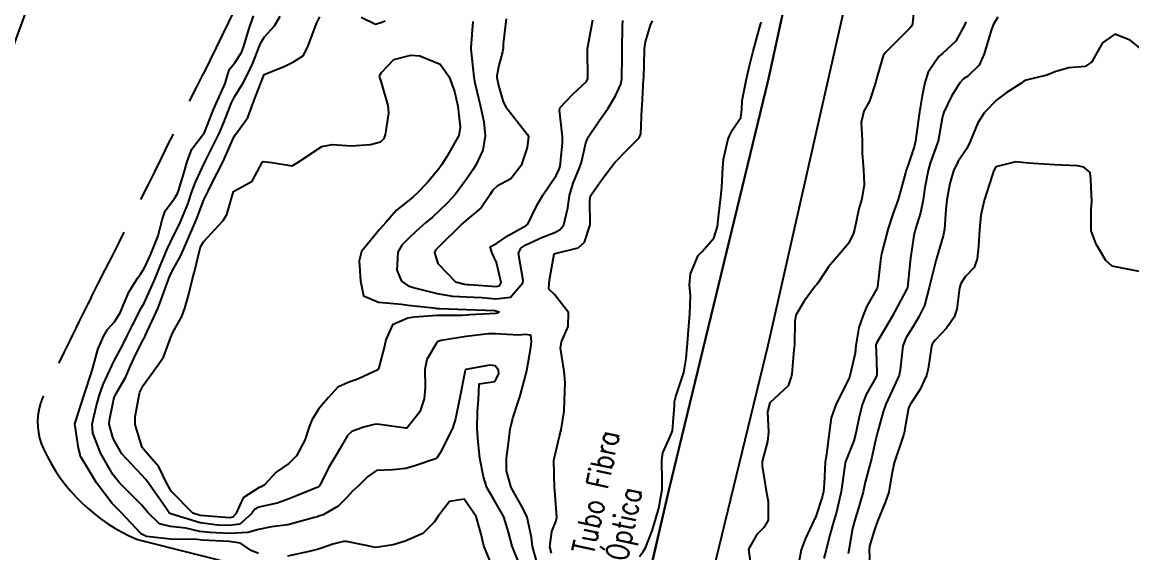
# Model space of a CAD drawing. Header units: metres. Extents: x 298520 to 308411, y 7433745 to 7450750.
# Drawn here: x 305099.4 to 305175.1, y 7437936.9 to 7437973.1 of the extents above; entities that cross this region are included whole.
import ezdxf

# ---------------------------------------------------------------- set-up
doc = ezdxf.new("R2010")
doc.units = ezdxf.units.M
doc.header["$LTSCALE"] = 10
doc.linetypes.add('CONTINUO', pattern=[0])
doc.linetypes.add('DASHED', pattern=[0.75, 0.5, -0.25])
for name, color, linetype in [('Curvas de Nivel 1m', 11, 'Continuous'), ('Curvas de Nivel 5m', 15, 'Continuous'), ('Eixo_Estaqueamento', 45, 'CONTINUO'), ('Linha Férrea', 251, 'TRACKS'), ('TEXTO', 45, 'Continuous'), ('Vias Primárias', 230, 'Continuous'), ('Vias Secundárias', 230, 'DASHED')]:
    doc.layers.add(name, color=color, linetype=linetype)
doc.styles.add('ROMANS', font='romans', dxfattribs={"height": 0.2})
doc.linetypes.add('TRACKS', pattern='A,0.15,[130,ltypeshp.shx,S=0.25,R=0,X=0,Y=0],0.15', length=0.3)

msp = doc.modelspace()

# ---------------------------------------------------------------- linework, layer by layer
at = {"layer": 'Curvas de Nivel 1m', "flags": 128}
for points, elevation in [([(305160.271, 7437974.645), (305160.111, 7437972.988), (305160.046, 7437972.854), (305159.91, 7437972.694), (305158.228, 7437971.015), (305158.1, 7437970.807), (305157.878, 7437970.019), (305157.645, 7437969.243), (305157.605, 7437969.023), (305157.178, 7437967.698), (305156.777, 7437967.031), (305156.603, 7437966.26), (305156.675, 7437965.031), (305156.674, 7437964.161), (305156.762, 7437963.03), (305156.795, 7437962.018), (305156.638, 7437961.031), (305156.451, 7437960.345), (305156.171, 7437959.036), (305156.078, 7437958.698), (305155.732, 7437957.989), (305154.937, 7437957.052), (305154.376, 7437956.397), (305153.697, 7437955.358), (305153.575, 7437955.191), (305153.463, 7437955.072), (305152.708, 7437954.055), (305152.144, 7437953.085), (305152.067, 7437952.688), (305152.043, 7437951.086), (305152.013, 7437950.721), (305151.871, 7437949.088), (305151.834, 7437948.874), (305151.615, 7437948.278), (305151.011, 7437947.694), (305150.36, 7437947.102), (305150.205, 7437946.493), (305150.287, 7437945.103), (305150.21, 7437944.46), (305149.856, 7437943.107), (305149.852, 7437942.805), (305150.126, 7437941.104), (305150.254, 7437940.371), (305150.262, 7437939.102), (305149.994, 7437938.609), (305149.493, 7437938.115), (305148.915, 7437937.119), (305149.137, 7437935.435)], 709), ([(305133.459, 7437935.685), (305132.802, 7437937.317), (305132.546, 7437938.266), (305132.218, 7437939.323), (305131.521, 7437940.547), (305131.068, 7437941.335), (305130.832, 7437942.045), (305130.589, 7437943.34), (305130.467, 7437944.438), (305130.408, 7437945.342), (305130.42, 7437946.513), (305130.49, 7437947.341), (305130.541, 7437948.413), (305131.615, 7437948.555), (305131.871, 7437949.077), (305131.861, 7437949.328), (305131.627, 7437949.629), (305131.27, 7437949.691), (305129.623, 7437949.375), (305129.606, 7437949.367), (305129.596, 7437949.35), (305129.592, 7437949.32), (305129.206, 7437947.356), (305128.93, 7437946.012), (305128.719, 7437945.363), (305127.874, 7437943.693), (305127.686, 7437943.378), (305127.552, 7437943.273), (305126.141, 7437942.8), (305125.545, 7437942.627), (305124.655, 7437942.524), (305123.543, 7437942.488), (305122.925, 7437942.05), (305122.3, 7437941.442), (305121.895, 7437941.079), (305121.521, 7437940.65), (305120.925, 7437940.042), (305119.905, 7437939.466), (305119.613, 7437939.358), (305119.501, 7437939.328), (305119.309, 7437939.281), (305117.496, 7437938.785), (305116.367, 7437938.638), (305115.492, 7437938.461), (305114.764, 7437938.254), (305113.489, 7437938.175), (305112.172, 7437938.242), (305111.491, 7437938.332), (305110.526, 7437938.547), (305109.494, 7437938.662), (305108.744, 7437938.85), (305107.943, 7437939.613), (305107.511, 7437940.145), (305106.008, 7437941.635), (305105.539, 7437942.211), (305104.741, 7437943.648), (305104.189, 7437945.038), (305104.131, 7437945.655), (305104.423, 7437946.824), (305104.65, 7437947.65), (305104.893, 7437948.364), (305105.482, 7437949.641), (305105.527, 7437949.738), (305105.627, 7437949.924), (305106.22, 7437951.059), (305106.499, 7437951.632), (305106.882, 7437952.406), (305107.516, 7437953.622), (305107.573, 7437953.722), (305107.676, 7437953.915), (305108.432, 7437955.609), (305108.797, 7437956.513), (305109.255, 7437957.597), (305109.733, 7437958.592), (305110.068, 7437959.259), (305110.216, 7437959.585), (305110.655, 7437960.685), (305110.961, 7437961.578), (305111.178, 7437962.177), (305111.792, 7437963.496), (305111.829, 7437963.569), (305111.864, 7437963.639), (305112.815, 7437965.555), (305113.114, 7437966.26), (305113.612, 7437967.543), (305113.848, 7437968), (305114.442, 7437968.949), (305114.741, 7437969.531), (305115.089, 7437970.313), (305115.587, 7437971.523), (305115.674, 7437971.744), (305115.899, 7437972.098), (305116.571, 7437972.849), (305116.96, 7437973.51)], 706), ([(305134.445, 7437936.318), (305134.173, 7437937.3), (305134.102, 7437937.913), (305133.823, 7437939.305), (305133.512, 7437939.904), (305132.712, 7437941.318), (305132.402, 7437942.464), (305132.415, 7437943.321), (305132.531, 7437944.352), (305132.658, 7437945.319), (305132.843, 7437946.058), (305133.247, 7437947.314), (305133.327, 7437947.592), (305133.616, 7437948.612), (305133.798, 7437949.307), (305134.06, 7437950.891), (305134.116, 7437951.303), (305134.076, 7437951.723), (305133.658, 7437951.772), (305133.239, 7437951.732), (305131.658, 7437951.816), (305131.179, 7437951.814), (305129.656, 7437951.64), (305127.958, 7437951.375), (305127.727, 7437951.304), (305127.651, 7437951.228), (305126.964, 7437950.056), (305126.828, 7437949.388), (305126.846, 7437948.152), (305126.791, 7437947.388), (305126.497, 7437946.483), (305125.63, 7437945.399), (305125.594, 7437945.379), (305125.573, 7437945.376), (305125.548, 7437945.376), (305125.389, 7437945.403), (305123.576, 7437945.642), (305123.379, 7437945.629), (305122.649, 7437945.439), (305121.863, 7437945.154), (305121.567, 7437944.879), (305121.045, 7437943.969), (305120.74, 7437943.458), (305120.293, 7437942.715), (305119.664, 7437941.469), (305119.607, 7437941.394), (305119.531, 7437941.345), (305118.199, 7437940.813), (305117.518, 7437940.522), (305116.77, 7437940.251), (305115.51, 7437939.98), (305115.215, 7437939.815), (305115.014, 7437939.525), (305114.206, 7437938.822), (305113.495, 7437938.72), (305112.702, 7437938.759), (305111.496, 7437938.92), (305109.579, 7437939.513), (305109.502, 7437939.529), (305109.454, 7437939.542), (305109.4, 7437939.592), (305109.109, 7437939.996), (305107.984, 7437941.613), (305107.8, 7437941.881), (305107.538, 7437942.172), (305106.171, 7437943.634), (305105.568, 7437944.678), (305105.301, 7437945.643), (305105.311, 7437945.918), (305105.599, 7437947.275), (305105.67, 7437947.572), (305105.701, 7437947.639), (305106.41, 7437948.837), (305106.758, 7437949.629), (305107.025, 7437950.233), (305107.651, 7437951.478), (305107.702, 7437951.57), (305107.726, 7437951.619), (305107.773, 7437951.737), (305108.639, 7437953.606), (305109.194, 7437955.103), (305109.378, 7437955.595), (305109.471, 7437955.819), (305109.703, 7437956.295), (305110.169, 7437957.133), (305110.37, 7437957.584), (305110.783, 7437958.528), (305111.232, 7437959.575), (305111.37, 7437959.953), (305111.764, 7437960.973), (305111.96, 7437961.378), (305112.05, 7437961.566), (305112.293, 7437962.077), (305113.055, 7437963.551), (305113.81, 7437965.241), (305113.916, 7437965.435), (305114.009, 7437965.538), (305114.756, 7437966.604), (305115.094, 7437967.527), (305115.297, 7437968.077), (305115.863, 7437969.52), (305117.286, 7437970.092), (305117.876, 7437970.391), (305118.553, 7437970.82), (305118.884, 7437971.485), (305119.434, 7437973.003), (305119.665, 7437973.474)], 707), ([(305122.486, 7437973.441), (305123.459, 7437972.977), (305123.91, 7437973.099), (305124.13, 7437973.199)], 707), ([(305130.112, 7437973.147), (305129.972, 7437971.349), (305129.973, 7437971.268), (305130.183, 7437969.347), (305130.246, 7437968.959), (305130.624, 7437967.342), (305130.867, 7437966.3), (305130.959, 7437965.339), (305130.79, 7437964.353), (305130.317, 7437963.345), (305130.111, 7437963.026), (305129.785, 7437962.532), (305128.932, 7437961.363), (305128.374, 7437960.76), (305127.755, 7437960.163), (305127.346, 7437959.787), (305126.879, 7437959.389), (305126.274, 7437958.858), (305125.732, 7437958.343), (305125.26, 7437957.872), (305124.984, 7437957.407), (305124.934, 7437956.178), (305125.24, 7437955.405), (305125.69, 7437955.094), (305126.118, 7437954.966), (305127.685, 7437954.574), (305128.718, 7437954.399), (305129.683, 7437954.343), (305130.728, 7437954.294), (305131.682, 7437954.205), (305132.685, 7437954.318), (305133.526, 7437955.312), (305133.535, 7437955.472), (305133.225, 7437957.315), (305133.372, 7437957.668), (305133.729, 7437957.896), (305134.856, 7437958.415), (305135.738, 7437958.77), (305136.076, 7437958.941), (305136.316, 7437959.274), (305136.6, 7437960.432), (305136.711, 7437961.271), (305136.943, 7437962.106), (305137.425, 7437963.264), (305137.512, 7437963.546), (305137.809, 7437964.871), (305137.97, 7437965.258), (305138.72, 7437966.356), (305139.337, 7437967.238), (305139.851, 7437968.066), (305140.206, 7437968.88), (305140.264, 7437969.226), (305140.302, 7437970.811), (305140.307, 7437971.226), (305140.315, 7437972.82), (305140.332, 7437973.226)], 707), ([(305132.373, 7437973.323), (305132.186, 7437971.616), (305132.172, 7437971.326), (305132.128, 7437971.088), (305131.875, 7437970.134), (305131.752, 7437969.443), (305131.756, 7437969.331), (305131.857, 7437968.787), (305132.176, 7437967.655), (305132.35, 7437967.322), (305133.815, 7437965.455), (305133.901, 7437965.299), (305133.805, 7437964.542), (305133.413, 7437963.314), (305132.696, 7437962.409), (305131.779, 7437961.905), (305131.474, 7437961.635), (305131.296, 7437961.335), (305130.687, 7437960.413), (305129.747, 7437959.655), (305129.577, 7437959.521), (305129.409, 7437959.355), (305127.726, 7437957.687), (305127.569, 7437957.537), (305127.496, 7437957.382), (305127.712, 7437956.623), (305128.92, 7437955.362), (305129.549, 7437955.21), (305129.691, 7437955.196), (305129.85, 7437955.19), (305131.69, 7437955.061), (305131.921, 7437955.097), (305132.038, 7437955.327), (305131.713, 7437956.693), (305131.427, 7437957.333), (305131.297, 7437957.765), (305131.73, 7437957.989), (305132.52, 7437958.537), (305133.742, 7437959.229), (305133.858, 7437959.308), (305134.475, 7437960.586), (305134.881, 7437961.293), (305135.786, 7437962.627), (305136.002, 7437963.067), (305136.057, 7437963.277), (305136.233, 7437964.851), (305136.235, 7437965.276), (305136.026, 7437967.092), (305136.064, 7437967.278), (305136.935, 7437968.186), (305137.861, 7437969.052), (305137.954, 7437969.259), (305137.922, 7437971.23), (305137.922, 7437971.26), (305137.925, 7437971.291), (305138.293, 7437973.254)], 706), ([(305135.476, 7437936.841), (305135.372, 7437937.282), (305135.493, 7437938.328), (305135.769, 7437939.008), (305135.831, 7437939.277), (305135.694, 7437941.115), (305135.686, 7437941.278), (305135.64, 7437943.191), (305135.646, 7437943.279), (305136.02, 7437944.824), (305136.14, 7437945.274), (305136.332, 7437946.533), (305136.372, 7437947.272), (305136.398, 7437948.489), (305136.331, 7437949.273), (305136.087, 7437950.835), (305136.147, 7437951.275), (305136.621, 7437952.312), (305136.635, 7437953.27), (305135.685, 7437954.513), (305135.283, 7437954.881), (305135.306, 7437955.286), (305135.364, 7437955.619), (305135.668, 7437957.281), (305135.723, 7437957.309), (305137.296, 7437957.696), (305137.731, 7437958.069), (305138.112, 7437959.254), (305138.096, 7437960.928), (305138.145, 7437961.254), (305138.931, 7437962.389), (305139.565, 7437963.233), (305139.796, 7437963.51), (305140.645, 7437964.381), (305141.466, 7437965.213), (305141.56, 7437965.469), (305141.644, 7437967.212), (305141.657, 7437967.399), (305141.759, 7437969.211), (305141.763, 7437969.312), (305141.814, 7437971.211), (305141.819, 7437971.285), (305141.898, 7437971.752), (305142.23, 7437972.887), (305142.371, 7437973.205)], 708), ([(305141.474, 7437936.625), (305141.738, 7437936.948), (305141.898, 7437937.206), (305142.337, 7437938.359), (305142.598, 7437939.199), (305142.8, 7437939.911), (305143.015, 7437941.195), (305143.028, 7437941.705), (305143.004, 7437943.195), (305143.07, 7437943.683), (305143.569, 7437944.813), (305143.72, 7437945.188), (305143.87, 7437946.915), (305143.875, 7437947.186), (305143.952, 7437947.531), (305144.493, 7437949.177), (305144.671, 7437950.141), (305144.743, 7437951.174), (305144.85, 7437952.357), (305144.922, 7437953.171), (305144.952, 7437954.437), (305144.89, 7437955.172), (305144.947, 7437955.928), (305145.489, 7437957.164), (305145.726, 7437957.423), (305146.542, 7437958.344), (305146.796, 7437959.149), (305146.888, 7437960.017), (305147.016, 7437961.148), (305147.102, 7437961.824), (305147.163, 7437963.146), (305147.199, 7437963.746), (305147.538, 7437965.143), (305147.61, 7437965.348), (305147.822, 7437965.745), (305148.382, 7437966.585), (305148.458, 7437967.131), (305148.48, 7437967.761), (305148.745, 7437969.127), (305148.961, 7437970.039), (305149.225, 7437971.12), (305149.743, 7437972.944), (305149.797, 7437973.112)], 709), ([(305163.736, 7437973.13), (305163.677, 7437972.952), (305163.052, 7437971.807), (305162.16, 7437970.967), (305162.001, 7437970.859), (305161.89, 7437970.762), (305161.169, 7437969.682), (305160.945, 7437968.979), (305160.763, 7437968.072), (305160.57, 7437966.983), (305160.492, 7437966.324), (305160.31, 7437964.985), (305160.213, 7437964.582), (305159.797, 7437963.353), (305159.666, 7437962.992), (305159.616, 7437962.818), (305159.113, 7437961), (305158.762, 7437960.001), (305158.433, 7437959.01), (305157.982, 7437957.272), (305157.935, 7437957.017), (305157.911, 7437956.826), (305157.72, 7437955.02), (305157.692, 7437954.939), (305156.987, 7437953.72), (305156.717, 7437953.03), (305156.451, 7437952.246), (305156.243, 7437951.034), (305156.19, 7437950.489), (305155.855, 7437949.038), (305155.794, 7437948.866), (305155.617, 7437948.47), (305154.886, 7437947.051), (305154.557, 7437946.087), (305154.421, 7437945.057), (305154.254, 7437943.754), (305154.155, 7437943.061), (305154.077, 7437941.6), (305154.027, 7437941.063), (305153.931, 7437940.66), (305153.507, 7437939.357), (305153.423, 7437939.152), (305153.382, 7437939.071), (305152.778, 7437937.789), (305152.518, 7437937.08), (305152.341, 7437936.21)], 708), ([(305165.918, 7437973.447), (305165.609, 7437972.925), (305165.438, 7437972.457), (305164.991, 7437970.934), (305164.655, 7437970.165), (305163.87, 7437969.422), (305163.59, 7437969.23), (305163.326, 7437968.955), (305162.764, 7437968.051), (305162.229, 7437966.966), (305162.14, 7437966.665), (305161.854, 7437964.97), (305161.842, 7437964.94), (305161.812, 7437964.87), (305161.306, 7437963.466), (305161.172, 7437962.976), (305160.948, 7437961.812), (305160.821, 7437960.98), (305160.655, 7437960.085), (305160.318, 7437958.984), (305160.198, 7437958.526), (305159.957, 7437956.988), (305159.932, 7437956.775), (305159.75, 7437954.989), (305159.738, 7437954.944), (305159.692, 7437954.849), (305158.704, 7437953.005), (305157.654, 7437951.173), (305157.598, 7437951.076), (305157.59, 7437951.021), (305157.638, 7437950.053), (305157.663, 7437949.019), (305157.622, 7437948.88), (305156.948, 7437947.688), (305156.689, 7437947.029), (305156.465, 7437946.156), (305156.237, 7437945.033), (305156.095, 7437944.507), (305155.554, 7437943.147), (305155.516, 7437943.041), (305155.509, 7437942.998), (305155.233, 7437941.045), (305154.916, 7437939.645), (305154.74, 7437939.051), (305154.434, 7437937.998), (305154.204, 7437937.059), (305154.048, 7437936.488)], 707), ([(305175.896, 7437971.103), (305174.953, 7437971.864), (305173.907, 7437972.28), (305173.058, 7437971.682), (305172.595, 7437970.843), (305172.347, 7437970.384), (305171.881, 7437970.069), (305170.767, 7437969.974), (305169.876, 7437969.723), (305169.27, 7437969.481), (305167.867, 7437969.145), (305167.703, 7437969.064), (305167.491, 7437968.904), (305166.492, 7437968.279), (305165.852, 7437967.8), (305165.014, 7437966.932), (305164.551, 7437966.22), (305164.047, 7437964.946), (305163.808, 7437964.484), (305163.192, 7437963.563), (305162.901, 7437962.959), (305162.654, 7437962.091), (305162.449, 7437960.963), (305162.385, 7437960.343), (305162.277, 7437958.965), (305162.201, 7437958.503), (305161.749, 7437956.97), (305161.742, 7437956.951), (305161.722, 7437956.887), (305161.329, 7437955.343), (305161.248, 7437954.974), (305160.914, 7437953.744), (305160.545, 7437952.981), (305160.212, 7437952.44), (305159.658, 7437951.531), (305159.451, 7437950.993), (305159.259, 7437949.365), (305159.188, 7437948.997), (305158.862, 7437948.248), (305158.28, 7437947.01), (305158.104, 7437946.504), (305157.682, 7437945.018), (305157.568, 7437944.565), (305157.305, 7437943.273), (305157.239, 7437943.023), (305156.879, 7437941.687), (305156.727, 7437941.028), (305156.473, 7437940.076), (305156.139, 7437939.034), (305156.01, 7437938.523), (305155.76, 7437937.037), (305155.719, 7437936.798)], 706)]:
    msp.add_lwpolyline(points, dxfattribs=dict(at, elevation=elevation))
at = {"layer": 'Curvas de Nivel 1m', "elevation": 708, "flags": 128}
msp.add_lwpolyline([(305124.728, 7437970.563), (305125.885, 7437970.849), (305126.484, 7437970.794), (305127.876, 7437970.225), (305128.494, 7437969.371), (305128.859, 7437968.371), (305129.075, 7437967.362), (305129.255, 7437965.925), (305129.142, 7437965.36), (305128.304, 7437963.878), (305127.983, 7437963.377), (305127.79, 7437963.097), (305127.008, 7437962.16), (305126.296, 7437961.395), (305126.024, 7437961.143), (305125.766, 7437960.945), (305124.904, 7437960.261), (305124.174, 7437959.416), (305123.974, 7437959.185), (305123.738, 7437958.944), (305122.509, 7437957.438), (305122.355, 7437956.799), (305122.443, 7437955.439), (305122.657, 7437954.41), (305123.679, 7437953.993), (305125.243, 7437953.839), (305125.677, 7437953.771), (305127.458, 7437953.6), (305127.675, 7437953.561), (305127.839, 7437953.542), (305129.674, 7437953.484), (305131.602, 7437953.403), (305131.674, 7437953.393), (305131.895, 7437953.328), (305131.776, 7437953.225), (305131.672, 7437953.212), (305129.907, 7437953.111), (305129.67, 7437953.09), (305129.38, 7437953.064), (305127.67, 7437953.063), (305126.097, 7437952.968), (305125.668, 7437952.896), (305124.628, 7437952.445), (305124.172, 7437951.415), (305124.089, 7437950.973), (305123.674, 7437949.429), (305123.622, 7437949.36), (305122.314, 7437948.745), (305121.613, 7437948.507), (305120.889, 7437948.178), (305120.268, 7437947.463), (305119.953, 7437947.111), (305119.591, 7437946.679), (305119.127, 7437945.929), (305118.934, 7437945.48), (305118.637, 7437944.558), (305118.077, 7437943.492), (305117.548, 7437942.974), (305116.684, 7437942.366), (305115.891, 7437941.516), (305115.679, 7437941.37), (305115.53, 7437941.318), (305114.436, 7437940.614), (305113.949, 7437939.536), (305113.739, 7437939.299), (305113.5, 7437939.266), (305113.234, 7437939.278), (305111.501, 7437939.403), (305111.007, 7437939.575), (305109.525, 7437941.076), (305109.224, 7437941.595), (305108.684, 7437942.742), (305107.909, 7437943.615), (305107.56, 7437944.065), (305107.072, 7437945.625), (305107.066, 7437946.148), (305107.343, 7437947.623), (305107.401, 7437947.826), (305107.61, 7437948.292), (305108.571, 7437949.606), (305108.998, 7437950.234), (305109.516, 7437951.592), (305109.657, 7437951.957), (305110.258, 7437952.994), (305110.463, 7437953.582), (305110.733, 7437954.529), (305110.983, 7437955.577), (305111.136, 7437956.141), (305111.478, 7437957.572), (305111.541, 7437957.756), (305111.728, 7437958.096), (305113.073, 7437959.55), (305113.328, 7437959.967), (305113.773, 7437961.54), (305115.064, 7437962.244), (305115.73, 7437963.521), (305115.753, 7437963.561), (305115.794, 7437963.589), (305116.393, 7437963.514), (305117.791, 7437963.3), (305118.133, 7437963.495), (305119.804, 7437964.616), (305120.527, 7437964.742), (305121.805, 7437964.652), (305123.118, 7437964.742), (305123.808, 7437964.927), (305124.065, 7437965.163), (305124.149, 7437965.417), (305124.37, 7437966.88), (305124.334, 7437967.415), (305123.859, 7437969.066), (305123.759, 7437969.318), (305123.745, 7437969.422), (305123.776, 7437969.509), (305123.867, 7437969.666)], close=True, dxfattribs=at)
at = {"layer": 'Curvas de Nivel 5m', "elevation": 705, "flags": 128}
for points in [[(305115.476, 7437936.814), (305114.982, 7437937.032), (305114.249, 7437937.532), (305113.484, 7437937.638), (305111.642, 7437937.725), (305111.485, 7437937.748), (305111.279, 7437937.778), (305109.485, 7437937.793), (305107.852, 7437937.979), (305107.488, 7437938.166), (305106.086, 7437939.634), (305105.512, 7437940.234), (305104.43, 7437941.651), (305103.548, 7437943.119), (305103.341, 7437943.454), (305103.289, 7437943.664), (305103.206, 7437944.018), (305102.963, 7437945.669), (305103.603, 7437947.66), (305104.098, 7437949.175), (305104.233, 7437949.654), (305104.533, 7437950.758), (305104.91, 7437951.647), (305105.193, 7437952.109), (305105.663, 7437952.637), (305106.059, 7437953.246), (305106.215, 7437953.635), (305106.645, 7437954.669), (305107.236, 7437955.625), (305107.427, 7437955.892), (305107.703, 7437956.321), (305108.108, 7437957.223), (305108.271, 7437957.612), (305108.64, 7437958.514), (305108.914, 7437959.602), (305109.123, 7437960.229), (305109.765, 7437961.053), (305109.958, 7437961.4), (305110.023, 7437961.588), (305110.438, 7437962.932), (305110.627, 7437963.582), (305110.94, 7437964.44), (305111.813, 7437965.57), (305112.376, 7437967.021), (305112.607, 7437967.559), (305113.215, 7437968.908), (305113.404, 7437969.547), (305113.519, 7437969.895), (305113.875, 7437970.327), (305114.347, 7437971.075), (305114.516, 7437971.534), (305114.837, 7437972.598), (305115.151, 7437973.528)], [(305175.712, 7437956.062), (305174.181, 7437956.358), (305173.717, 7437956.44), (305173.298, 7437956.834), (305172.626, 7437957.949), (305172.292, 7437958.845), (305172.281, 7437960.329), (305172.325, 7437960.844), (305172.277, 7437962.356), (305172.217, 7437962.846), (305171.796, 7437963.203), (305171.369, 7437963.282), (305169.798, 7437963.369), (305168.353, 7437963.446), (305167.799, 7437963.507), (305167.147, 7437963.559), (305165.796, 7437963.22), (305165.635, 7437962.922), (305165.558, 7437962.691), (305164.992, 7437960.932), (305164.775, 7437959.917), (305164.684, 7437958.936), (305164.594, 7437957.8), (305164.507, 7437956.938), (305164.301, 7437956.354), (305163.704, 7437955.718), (305163.394, 7437955.256), (305163.313, 7437954.954), (305163.132, 7437953.502), (305162.952, 7437952.957), (305162.416, 7437952.212), (305161.657, 7437951.395), (305161.475, 7437951.152), (305161.402, 7437950.973), (305161.165, 7437949.44), (305161.06, 7437948.976), (305160.608, 7437947.985), (305159.943, 7437946.987), (305159.838, 7437946.749), (305159.578, 7437945.343), (305159.527, 7437945.038), (305159.52, 7437944.991), (305159.492, 7437944.911), (305158.856, 7437943), (305158.662, 7437942.121), (305158.478, 7437941.006), (305158.233, 7437940.298), (305157.715, 7437939.017), (305157.496, 7437938.372), (305157.179, 7437937.33), (305157.146, 7437937.023), (305157.242, 7437935.236)], [(305131.468, 7437935.836), (305130.853, 7437937.336), (305130.679, 7437938.15), (305130.332, 7437939.342), (305129.521, 7437940.538), (305128.509, 7437940.374), (305127.748, 7437939.376), (305127.499, 7437938.975), (305126.698, 7437938.181), (305125.485, 7437937.651), (305124.683, 7437937.412), (305123.481, 7437937.236), (305122.499, 7437937.44), (305121.485, 7437937.649), (305121.296, 7437937.641), (305120.561, 7437937.459), (305119.774, 7437937.173), (305119.479, 7437937.096), (305118.946, 7437936.946), (305117.474, 7437936.628)]]:
    msp.add_lwpolyline(points, dxfattribs=at)
at = {"layer": 'Eixo_Estaqueamento'}
msp.add_lwpolyline([(305157.36, 7438183.653), (305163.051, 7438159.253), (305165.734, 7438144.803), (305167.442, 7438129.409), (305168.499, 7438111.609), (305168.697, 7438098.822), (305168.452, 7438080.499), (305167.399, 7438065.921), (305165.529, 7438047.968), (305160.498, 7438017.389), (305155.626, 7437993.858), (305150.277, 7437969.227), (305143.477, 7437941.139), (305137.356, 7437914.575)], dxfattribs=at)
at = {"layer": 'Linha Férrea', "flags": 128}
msp.add_lwpolyline([(307827.162, 7434249.95), (307821.558, 7434258.806), (307819.524, 7434262.43), (307816.304, 7434268.219), (307813.681, 7434272.301), (307811.637, 7434275.461), (307798.221, 7434296.136), (307773.738, 7434334.032), (307761.734, 7434352.011), (307752.472, 7434367.888), (307735.134, 7434393.38), (307710.738, 7434431.015), (307694.807, 7434455.28), (307677.699, 7434482.208), (307665.381, 7434501.663), (307643.884, 7434534.842), (307627.559, 7434562.543), (307613.51, 7434586.874), (307596.955, 7434617.47), (307576.402, 7434659.978), (307564.169, 7434687.319), (307541.059, 7434734.946), (307530.172, 7434758.545), (307516.917, 7434785.92), (307501.763, 7434817.247), (307481.679, 7434859.302), (307459.201, 7434904.199), (307442.79, 7434936.268), (307425.275, 7434968.915), (307411.694, 7434992.242), (307402.565, 7435007.679), (307388.848, 7435028.501), (307366.947, 7435058.298), (307352.497, 7435076.75), (307335.708, 7435095.815), (307323.737, 7435108.404), (307304.876, 7435127.211), (307280.641, 7435149.596), (307260.895, 7435166.247), (307239.502, 7435183.006), (307222.59, 7435195.397), (307206.912, 7435206.431), (307191.542, 7435216.923), (307180.978, 7435223.581), (307147.083, 7435245.035), (307110.179, 7435267.866), (307071.327, 7435292.081), (307013.035, 7435328.917), (306934.22, 7435378.293), (306890.853, 7435406.012), (306860.761, 7435425.266), (306830.445, 7435444.172), (306783.165, 7435474.002), (306743.292, 7435499.125), (306730.646, 7435506.804), (306700.006, 7435524.558), (306649.968, 7435556.158), (306620.536, 7435574.685), (306585.884, 7435596.365), (306549.21, 7435619.443), (306511.464, 7435642.992), (306481.3, 7435662.066), (306449.914, 7435681.79), (306417.31, 7435702.158), (306386.499, 7435720.658), (306359.57, 7435735.78), (306332.265, 7435749.95), (306295.736, 7435767.254), (306254.914, 7435784.832), (306234.551, 7435793.029), (306198.8, 7435806.042), (306177.427, 7435813.736), (306139.201, 7435826.142), (306101.034, 7435838.043), (306051.969, 7435853.031), (306008.186, 7435866.647), (306003.579, 7435868.042), (305974.115, 7435878.736), (305939.654, 7435889.448), (305902.227, 7435900.737), (305881.18, 7435906.223), (305868.578, 7435910.192), (305845.541, 7435919.118), (305815.171, 7435933.297), (305786.711, 7435949.033), (305760.876, 7435966.424), (305735.18, 7435986.894), (305723.755, 7435997.052), (305696.097, 7436025.188), (305678.2, 7436047.897), (305661.02, 7436071.863), (305645.017, 7436096.315), (305622.371, 7436129.703), (305596.142, 7436168.749), (305576.091, 7436198.746), (305559.429, 7436223.15), (305539.44, 7436252.716), (305521.42, 7436279.841), (305512.691, 7436292.824), (305499.486, 7436312.983), (305480.027, 7436341.606), (305460.301, 7436370.83), (305441.558, 7436398.43), (305421.25, 7436428.242), (305402.577, 7436456.088), (305384.092, 7436483.75), (305369.125, 7436505.554), (305351.225, 7436532.173), (305338.344, 7436551.44), (305322.726, 7436574.869), (305306.914, 7436598.296), (305293.244, 7436619.058), (305277.818, 7436644.307), (305263.888, 7436668.981), (305254.713, 7436687.725), (305243.781, 7436710.837), (305233.952, 7436734.393), (305225.106, 7436755.865), (305215.533, 7436780.472), (305201.607, 7436815.682), (305193.173, 7436837.83), (305177.384, 7436877.752), (305166.792, 7436904.686), (305153.942, 7436937.689), (305141.501, 7436969.136), (305130.697, 7436996.497), (305122.016, 7437018.504), (305113.061, 7437043.102), (305101.513, 7437072.011), (305093.245, 7437092.935), (305082.037, 7437121.364), (305073.353, 7437143.916), (305060.568, 7437176.453), (305050.18, 7437206.397), (305043.414, 7437227.867), (305037.467, 7437248.165), (305034.526, 7437261.706), (305031.724, 7437274.104), (305028.718, 7437297.869), (305025.03, 7437326.573), (305023.117, 7437358.555), (305023.119, 7437387.114), (305024.829, 7437414.867), (305027.312, 7437439.505), (305027.407, 7437441.256), (305030.711, 7437462.666), (305036.039, 7437488.902), (305042.465, 7437516.919), (305048.776, 7437544.538), (305055.475, 7437572.1), (305062.866, 7437603.389), (305069.498, 7437630.688), (305077.032, 7437662.821), (305085.46, 7437698.138), (305091.819, 7437727.643), (305097.21, 7437749.95), (305103.918, 7437777.268), (305111.101, 7437807.1), (305121.202, 7437849.915), (305125.406, 7437866.973), (305130.992, 7437888.732), (305137.356, 7437914.575), (305143.477, 7437941.139), (305150.277, 7437969.227), (305155.626, 7437993.858), (305160.498, 7438017.389), (305165.529, 7438047.968), (305167.399, 7438065.921), (305168.452, 7438080.499), (305168.697, 7438098.822), (305168.499, 7438111.609), (305167.442, 7438129.409), (305165.734, 7438144.803), (305163.051, 7438159.253), (305157.36, 7438183.653), (305149.712, 7438209.61), (305142.146, 7438230.516), (305132.877, 7438252.552), (305120.435, 7438277.838), (305109.119, 7438297.22), (305107.007, 7438300.233), (305099.258, 7438311.382), (305091.426, 7438322.415), (305083.384, 7438332.797), (305079.569, 7438337.519), (305074.8, 7438344.056), (305056.823, 7438367.077), (305041.935, 7438386.352), (305023.225, 7438411.978), (305005.975, 7438436.561), (304993.284, 7438456.495), (304983.121, 7438473.171), (304969.538, 7438498.699), (304959.938, 7438517.087), (304947.328, 7438543.432), (304933.09, 7438572.791), (304924.306, 7438590.948), (304918.204, 7438604.464), (304911.783, 7438619.158), (304905.926, 7438632.437), (304900.315, 7438648.46), (304895.834, 7438661.886), (304892.174, 7438674.496), (304887.946, 7438691.238), (304884.694, 7438706.937), (304881.848, 7438723.698), (304879.326, 7438740.134), (304878.187, 7438758.916), (304877.537, 7438778.358), (304877.211, 7438799.094), (304877.455, 7438830.881), (304877.861, 7438863.017), (304878.268, 7438892.702), (304878.595, 7438920.109), (304878.677, 7438952.239), (304877.945, 7438980.303), (304876.318, 7439009.018), (304874.936, 7439022.788), (304873.229, 7439037.841), (304870.14, 7439056.141), (304864.855, 7439082.077), (304859.079, 7439105.013), (304850.377, 7439133.889), (304843.057, 7439154.06), (304836.382, 7439171.237), (304828.249, 7439190.114), (304817.674, 7439211.83), (304806.69, 7439232.736), (304796.364, 7439250.871), (304785.222, 7439269.009), (304772.779, 7439289.097), (304755.7, 7439316.738), (304736.912, 7439345.938), (304718.848, 7439374.335), (304700.222, 7439403.624), (304676.465, 7439440.714), (304659.061, 7439468.061), (304641.493, 7439495.549), (304629.289, 7439514.996), (304612.29, 7439541.915), (304598.786, 7439563.312), (304583.088, 7439588.524), (304568.608, 7439611.383), (304554.371, 7439633.59), (304540.465, 7439656.114), (304527.858, 7439675.88), (304515.488, 7439695.965), (304501.015, 7439718.74), (304492.557, 7439732.179), (304481.09, 7439749.95), (304464.698, 7439773.555), (304458.701, 7439781.55), (304447.468, 7439795.482), (304430.85, 7439814.016), (304417.942, 7439826.867), (304407.625, 7439836.385), (304393.358, 7439848.486), (304380.404, 7439858.342), (304362.661, 7439870.737), (304347.086, 7439880.296), (304333.248, 7439887.82), (304320.73, 7439894.061), (304304.927, 7439900.989), (304286.443, 7439908.157), (304266.642, 7439915.416), (304246.691, 7439922.501), (304225.186, 7439929.977), (304198.999, 7439939.195), (304168.468, 7439950.001), (304152.888, 7439955.629), (304135.919, 7439962.486), (304121.351, 7439968.798), (304105.783, 7439976.385), (304088.736, 7439985.334), (304071.183, 7439995.831), (304051.503, 7440008.737), (304042.509, 7440015.334), (304023.022, 7440030.473), (304002.682, 7440048.64), (303992.184, 7440058.522), (303980.444, 7440070.491), (303965.024, 7440086.226), (303949.368, 7440102.496), (303932.051, 7440120.671), (303917.21, 7440136.166), (303903.071, 7440150.772), (303879.085, 7440174.998), (303863.629, 7440189.711), (303849.061, 7440203.116), (303838.551, 7440211.886), (303825.964, 7440222.577), (303811.471, 7440233.814), (303798.026, 7440243.583), (303789.167, 7440249.782, 0.048699), (303782.733, 7440254.326, -0.013971), (303778.977, 7440256.716, 0.011385), (303767.539, 7440264.078, 0.000455), (303759.243, 7440269.144, 0.004014), (303749.319, 7440275.082, 0.008965), (303739.521, 7440280.605), (303729.166, 7440286.199), (303717.711, 7440292.151), (303693.717, 7440304.367), (303679.104, 7440311.896), (303660.942, 7440321.331), (303642.972, 7440330.918), (303636.468, 7440334.548), (303624.836, 7440341.295), (303611.994, 7440348.943), (303603.079, 7440354.598), (303596.281, 7440359.102), (303587.51, 7440365.427), (303578.605, 7440372.221), (303569.48, 7440379.633), (303558.633, 7440389.129), (303549.894, 7440397.253), (303541.539, 7440405.465), (303534.882, 7440412.293), (303523.465, 7440424.473), (303512.292, 7440437.463), (303502.617, 7440449.258), (303497.008, 7440456.501), (303488.044, 7440468.694), (303481.424, 7440477.682), (303475.375, 7440486.349), (303465.786, 7440500.535), (303456.113, 7440515.599), (303445.613, 7440532.252), (303432.87, 7440552.628), (303423.186, 7440568.064, -0.000757), (303417.987, 7440576.145, 0.007668), (303411.654, 7440585.694), (303403.602, 7440597.441), (303394.768, 7440609.244), (303388.857, 7440616.919), (303381.264, 7440625.91), (303374.43, 7440633.824), (303364.889, 7440644.089), (303358.774, 7440650.239), (303349.646, 7440658.739), (303339.722, 7440667.523), (303332.656, 7440673.464), (303326.724, 7440678.049, -0.018136), (303320.919, 7440682.537, 0.027105), (303312.535, 7440688.782, -0.001525), (303306.785, 7440692.624), (303296.835, 7440699.316), (303291.583, 7440702.647), (303280.845, 7440709.238, 0.008003), (303271.247, 7440714.648, 0.013057), (303255.936, 7440722.447, -0.001991), (303248.373, 7440726.091, 0.012147), (303243.6, 7440728.272, -0.002135), (303237.368, 7440730.971), (303223.7, 7440736.96), (303210.103, 7440742.741), (303193.904, 7440749.566), (303189.82, 7440751.298), (303177.394, 7440756.464), (303158.988, 7440764.273), (303141.646, 7440771.615), (303117.098, 7440781.981), (303101.554, 7440788.524), (303093.446, 7440792.234), (303076.052, 7440800.18), (303054.932, 7440810.372), (303040.156, 7440817.979), (303025.349, 7440825.886), (303013.344, 7440832.756), (303004.06, 7440838.538), (302994.271, 7440845.093), (302982.623, 7440853.413), (302969.58, 7440863.652), (302962.58, 7440869.547), (302953.339, 7440877.801), (302943.024, 7440887.539), (302938.586, 7440892.147), (302933.331, 7440897.537), (302924.321, 7440907.75), (302915.904, 7440917.945), (302907.517, 7440928.751), (302899.78, 7440938.97), (302892.734, 7440949.154), (302888.762, 7440955.109), (302884.574, 7440961.747), (302879.485, 7440969.887), (302873.287, 7440980.614), (302867.777, 7440990.898), (302859.79, 7441006.768), (302851.229, 7441025.298), (302846.823, 7441035.61), (302841.669, 7441047.987), (302837.148, 7441059.318), (302829.38, 7441078.789), (302825.24, 7441088.834), (302821.857, 7441097.357), (302816.249, 7441111.473), (302810.672, 7441125.205), (302804.678, 7441140.046), (302799.05, 7441153.537), (302792.202, 7441169.326), (302786.803, 7441181.368), (302782.699, 7441189.728), (302780.991, 7441193.272, -0.024435), (302778.706, 7441197.526, 0.018839), (302775.042, 7441204.531), (302769.048, 7441215.01), (302764.16, 7441223.098), (302758.012, 7441232.567), (302751.033, 7441242.929), (302746.425, 7441249.467, 0.01417), (302742.29, 7441255.115, -0.010578), (302734.95, 7441264.491, 0.026045), (302726.645, 7441274.447), (302714.77, 7441287.265), (302702.588, 7441299.413), (302690.064, 7441310.886), (302682.561, 7441317.234), (302675.22, 7441323.247), (302666.869, 7441329.42, 0.027574), (302658.671, 7441335.283, -0.011091), (302655.152, 7441337.629, 0.01172), (302645.719, 7441343.898, 0.006642), (302635.246, 7441350.318, 0.010482), (302620.241, 7441358.823, 0.013683), (302599.223, 7441369.429, 0.008553), (302586.726, 7441375.052, 0.011788), (302575.046, 7441379.747, 0.002778), (302570.558, 7441381.4), (302560.876, 7441384.907), (302551.005, 7441388.04), (302546.217, 7441389.527, -0.019135), (302544.903, 7441389.88, 0.019296), (302522.937, 7441395.786, 0.000461), (302511.662, 7441398.344, 0.010049), (302501.513, 7441400.424), (302492.392, 7441402.102), (302485.288, 7441403.295), (302471.447, 7441405.533), (302444.869, 7441409.521), (302415.277, 7441413.929), (302384.345, 7441418.639), (302365.976, 7441421.32), (302360.247, 7441421.986), (302338.704, 7441425.134), (302306.002, 7441430.395), (302286.923, 7441434.198), (302278.604, 7441436.007), (302270.237, 7441438.277), (302260.05, 7441441.209), (302248.718, 7441444.793), (302234.932, 7441449.831), (302225.681, 7441453.688), (302223.91, 7441454.587), (302211.722, 7441460.078), (302198.55, 7441466.939), (302185.194, 7441474.434), (302176.266, 7441480.044), (302166.746, 7441486.088), (302155.705, 7441493.817), (302145.197, 7441501.908), (302133.651, 7441511.457), (302124.111, 7441520.003), (302113.796, 7441530.075), (302104.384, 7441540.03), (302095.467, 7441550.013), (302086.579, 7441560.931), (302077.65, 7441573.115), (302070.772, 7441583.077), (302062.647, 7441595.881), (302055.334, 7441608.401), (302048.687, 7441620.587), (302040.377, 7441636.793), (302032.957, 7441653.052), (302027.217, 7441666.295), (302023.745, 7441674.151), (302020.233, 7441682.946), (302013.855, 7441699.656), (302006.743, 7441720.028), (302000.143, 7441739.465), (301996.81, 7441749.517), (301993.173, 7441760.442), (301988.741, 7441774.004), (301985.313, 7441784.598), (301976.672, 7441811.028), (301970.969, 7441828.13), (301966.757, 7441840.46), (301961.824, 7441854.796), (301956.599, 7441869.324), (301952.694, 7441879.426), (301950.212, 7441885.776), (301947.263, 7441893.123), (301942.827, 7441902.996), (301936.943, 7441915.47), (301925.249, 7441938.089), (301919.939, 7441947.811), (301913.515, 7441959.082), (301904.124, 7441974.92), (301894.52, 7441990.438), (301891.413, 7441995.461), (301886.489, 7442003.183), (301878.67, 7442015.285), (301873.464, 7442023.436), (301865.157, 7442036.288), (301855.839, 7442050.938), (301845.976, 7442066.833), (301838.272, 7442079.461), (301830.416, 7442092.887), (301825.548, 7442101.779), (301821.376, 7442109.453), (301815.662, 7442120.908), (301811.106, 7442130.238), (301807.699, 7442137.999), (301806.423, 7442140.601, 0.023261), (301801.857, 7442152.453, -0.028715), (301797.552, 7442164.003, 0.012936), (301793.732, 7442175.332, -0.025942), (301792.423, 7442179.575, 0.006006), (301789.905, 7442189.062, -0.014708), (301788.14, 7442196.216), (301785.975, 7442206.246), (301784.367, 7442214.306, 0.006026), (301783.559, 7442218.841, -0.007665), (301782.521, 7442224.78, -0.006079), (301780.959, 7442235.44, -0.002739), (301779.703, 7442245.206), (301779.178, 7442249.477), (301778.675, 7442254.381), (301778.065, 7442260.482), (301777.318, 7442271.291), (301776.984, 7442275.413), (301775.911, 7442292.595), (301775.204, 7442301.965), (301774.189, 7442318.205), (301773.646, 7442327.416), (301773.089, 7442335.875), (301772.127, 7442350.268), (301771.292, 7442362.115), (301770.725, 7442371.572), (301769.865, 7442382.07), (301768.552, 7442394.647), (301768.148, 7442398.421), (301767.394, 7442406.074), (301767.009, 7442408.608), (301766.499, 7442411.782), (301764.779, 7442423.533), (301763.465, 7442430.863), (301760.77, 7442444.807), (301759.479, 7442450.076), (301758.259, 7442454.401), (301755.339, 7442466.071), (301751.665, 7442478.105, 0.014406), (301747.843, 7442489.506, -0.000078), (301746.016, 7442494.48), (301743.45, 7442501.467), (301738.686, 7442513.328), (301735.709, 7442520.321), (301732.431, 7442527.285), (301727.104, 7442538.17), (301722.927, 7442546.111, 0.012187), (301718.524, 7442554.109, 0.000535), (301713.357, 7442562.952, 0.014127), (301707.985, 7442571.558, 0.00131), (301703.078, 7442578.904, 0.005502), (301696.107, 7442589.038, 0.012739), (301690.664, 7442596.364, -0.003293), (301687.73, 7442600.161, 0.014011), (301683.494, 7442605.405), (301674.266, 7442616.2), (301665.746, 7442625.395), (301657.648, 7442633.669), (301647.393, 7442643.457), (301636.008, 7442653.979), (301626.6, 7442662.308), (301605.302, 7442680.695), (301585.626, 7442697.221), (301571.106, 7442709.224), (301556.026, 7442721.963), (301546.373, 7442729.879), (301533.385, 7442740.748), (301522.722, 7442749.605), (301509.812, 7442760.238), (301495.057, 7442772.28), (301477.473, 7442786.656), (301465.134, 7442796.879), (301456.431, 7442804.066), (301435.244, 7442821.757), (301421.836, 7442832.858), (301396.975, 7442853.686), (301385.141, 7442863.625), (301370.663, 7442875.779), (301364.72, 7442880.333), (301363.394, 7442881.709), (301340.635, 7442900.571), (301323.028, 7442915.478), (301312.785, 7442924.11), (301300.577, 7442934.699), (301285.849, 7442948.16), (301276.269, 7442957.316), (301270.655, 7442962.881), (301259.99, 7442974.031), (301253.515, 7442981.219), (301247.895, 7442987.531), (301240.384, 7442996.742), (301229.998, 7443009.989), (301221.855, 7443021.632), (301213.131, 7443035.04), (301205.731, 7443047.193), (301200.054, 7443057.202), (301196.13, 7443064.495), (301190.777, 7443075.159), (301186.743, 7443083.781), (301181.573, 7443095.717), (301178.314, 7443103.871), (301173.662, 7443116.191), (301169.173, 7443129.408), (301164.144, 7443147.31, -0.01791), (301159.61, 7443166.203, -0.00496), (301157.559, 7443176.875, -0.011511), (301154.972, 7443193.236, -0.007375), (301153.508, 7443205.472), (301152.718, 7443213.017, -0.00222), (301152.224, 7443222.44), (301151.729, 7443232.749), (301151.603, 7443240.182), (301151.639, 7443249.448), (301151.725, 7443255.841, -0.000163), (301152.025, 7443263.846, -0.011094), (301152.62, 7443273.75), (301153.007, 7443278.435), (301153.225, 7443280.621), (301153.695, 7443286.694, -0.028501), (301154.086, 7443291.63), (301155.314, 7443300.595), (301156.339, 7443307.456), (301157.491, 7443314.977), (301159.202, 7443325.07), (301161.789, 7443338.495), (301165.144, 7443354.564), (301169.449, 7443374.231), (301172.81, 7443391.595), (301174.68, 7443401.171), (301178.924, 7443420.669), (301181.694, 7443433.864), (301184.295, 7443446.536), (301187.696, 7443463.235), (301190.748, 7443479.811), (301192.552, 7443489.809), (301194.095, 7443499.341), (301196.062, 7443513.194), (301197.815, 7443528.847), (301198.978, 7443543.028), (301199.581, 7443554.271), (301200.059, 7443564.719), (301200.282, 7443573.9), (301200.162, 7443588.233), (301199.927, 7443598.374), (301199.281, 7443610.703), (301198.702, 7443618.87), (301198.183, 7443625.385), (301197.204, 7443633.937, -0.007667), (301196.167, 7443643.146, 0.025395), (301194.851, 7443652, -0.01031), (301194.43, 7443654.342), (301193.513, 7443660.134), (301192.135, 7443668.077), (301188.578, 7443684.771), (301185.498, 7443697.176), (301182.785, 7443706.834), (301181.462, 7443711.268), (301177.711, 7443723.713), (301173.808, 7443734.628), (301171.261, 7443741.672), (301169.728, 7443745.668), (301168.223, 7443749.256), (301166.222, 7443754.29), (301158.307, 7443772.479), (301152.394, 7443784.66), (301147.869, 7443793.508), (301140.961, 7443806.331), (301134.742, 7443816.987), (301130.672, 7443823.903), (301127.116, 7443829.58), (301117.999, 7443843.643), (301110.123, 7443855.073), (301103.904, 7443863.685), (301096.373, 7443873.957), (301091.515, 7443880.268), (301082.097, 7443891.988), (301075.191, 7443900.343), (301066.669, 7443910.076), (301057.942, 7443919.52), (301047.68, 7443929.617), (301040.637, 7443936.582), (301031.883, 7443944.37), (301023.758, 7443951.563), (301019.288, 7443955.054), (301009.556, 7443962.804), (300997.58, 7443972.16), (300983.871, 7443982.451), (300964.188, 7443997.461), (300944.108, 7444013.327), (300932.299, 7444022.947), (300914.026, 7444037.339), (300891.313, 7444055.807), (300879.97, 7444064.814), (300848.153, 7444089.828), (300830.362, 7444103.6), (300820.582, 7444111.406), (300808.788, 7444120.923), (300790.074, 7444136.492), (300778.414, 7444146.774), (300770.686, 7444153.71), (300758.584, 7444165.332), (300747.358, 7444176.88), (300740.382, 7444184.133), (300726.752, 7444199.558), (300715.031, 7444213.522), (300701.451, 7444231.207), (300695.757, 7444239.063), (300691.098, 7444245.691), (300688.496, 7444249.683), (300679.245, 7444263.561), (300673.509, 7444272.713), (300665.013, 7444287.411), (300658.593, 7444299.121), (300654.523, 7444306.913), (300645.889, 7444324.778), (300638.775, 7444340.504), (300632.002, 7444357.092), (300623.229, 7444381.315), (300618.039, 7444396.735), (300611.737, 7444416.065), (300609.685, 7444423.435), (300606.998, 7444434.668), (300602.946, 7444451.568), (300599.969, 7444467.01), (300597.626, 7444480.248), (300594.733, 7444500.078), (300593.893, 7444507.369), (300592.267, 7444522.787), (300591.511, 7444531.442), (300590.493, 7444544.959), (300589.841, 7444557.299), (300589.096, 7444574.018), (300588.343, 7444602.107), (300587.685, 7444624.209), (300587.294, 7444638.301), (300586.409, 7444654.83), (300585.213, 7444670.921), (300583.32, 7444689.362), (300581.913, 7444699.787), (300579.93, 7444713.25), (300577.016, 7444730.379), (300574.607, 7444742.839), (300573.261, 7444749.503), (300571.951, 7444755.507), (300567.968, 7444771.617), (300563.223, 7444789.714), (300556.388, 7444811.413), (300552.813, 7444821.862), (300552.051, 7444823.547), (300548.135, 7444834.224), (300543.898, 7444845.238), (300538.737, 7444857.627), (300534.37, 7444867.272, 0.016186), (300529.659, 7444877.358), (300521.065, 7444894.307), (300515.468, 7444904.77), (300506.539, 7444920.708), (300501.331, 7444929.076), (300498.824, 7444933.12), (300487.096, 7444951.631), (300473.997, 7444971.561), (300463.472, 7444987.491), (300453.773, 7445002.708), (300450.06, 7445008.599), (300443.364, 7445019.573), (300432.151, 7445039.253), (300421.263, 7445060.113), (300412.901, 7445077.325), (300404.443, 7445096.117), (300400.04, 7445106.506), (300395.554, 7445118.008), (300385.79, 7445146.048), (300379.043, 7445169.005), (300374.061, 7445187.954), (300369.452, 7445208.366), (300365.384, 7445228.498), (300362.756, 7445242.388), (300361.678, 7445249.758), (300360.143, 7445261.703), (300359.094, 7445273.894), (300358.442, 7445281.783), (300357.503, 7445297.711), (300357.204, 7445314.251), (300357.2, 7445325.495), (300357.632, 7445341.062), (300358.792, 7445365.539), (300359.702, 7445378.899), (300360.824, 7445394.556), (300361.814, 7445408.831), (300364.105, 7445434.807), (300365.553, 7445451.778), (300367.396, 7445471.835), (300368.852, 7445486.766), (300370.027, 7445499.471), (300371.464, 7445515.344), (300372.683, 7445526.312), (300373.395, 7445530.963), (300374.893, 7445547.685), (300376.205, 7445560.819), (300377.581, 7445575.805), (300379.871, 7445599.676), (300382.66, 7445627.08), (300384.233, 7445644.036), (300384.749, 7445648.276), (300386.133, 7445663.647)], format="xyb", dxfattribs=at)
msp.add_lwpolyline([(305171.925, 7438107.725), (305172.348, 7438093.813), (305171.504, 7438070.595), (305170.655, 7438059.409), (305168.877, 7438043.258), (305165.818, 7438025.931), (305159.804, 7437994.349), (305157.429, 7437982.816), (305150.227, 7437951.026), (305143.786, 7437924.407), (305134.048, 7437885.44), (305124.305, 7437844.845), (305114.053, 7437803.247), (305108.133, 7437777.662), (305101.474, 7437749.95), (305094.101, 7437719.492), (305087.224, 7437688.725), (305081.275, 7437662.559), (305073.858, 7437631.943), (305065.514, 7437597.12), (305058.098, 7437565.425), (305049.989, 7437532.047), (305044.903, 7437510.096), (305038.471, 7437480.442), (305032.757, 7437450.678), (305032.102, 7437446.012), (305030.798, 7437432.951), (305030.192, 7437424.105), (305027.717, 7437396.27), (305026.974, 7437373.156), (305027.264, 7437355.351), (305028.429, 7437333.733)], dxfattribs=at)
at = {"layer": 'Vias Primárias', "elevation": 711.354}
msp.add_lwpolyline([(305100.591, 7437946.991, 0.180394), (305100.812, 7437943.976, 0.188604), (305107.236, 7437937.774), (305165.531, 7437923.104), (305163.306, 7437909.251)], format="xyb", dxfattribs=at)
at = {"layer": 'Vias Secundárias'}
msp.add_lwpolyline([(305091.432, 7437949.091), (305093.318, 7437956.429), (305105.538, 7437990.098), (305117.336, 7438014.292), (305124.239, 7438030.698), (305127.113, 7438040.745), (305128.121, 7438056.15), (305128.265, 7438074.234), (305124.095, 7438127.853), (305120.785, 7438170.714), (305118.341, 7438199.785), (305117.187, 7438217.807, 0.013873), (305115.894, 7438231.873, 0.04849), (305113.307, 7438243.642, 0.058554), (305106.984, 7438257.421), (305097.547, 7438276.213), (305087.01, 7438295.026), (305079.739, 7438307.189), (305064.456, 7438328.486), (305041.363, 7438356.024), (305023.707, 7438378.768), (305008.419, 7438395.44)], format="xyb", dxfattribs=at)
at = {"layer": 'Vias Secundárias', "elevation": 711.354}
msp.add_lwpolyline([(305254.183, 7437985.748), (305251.958, 7437987.112, -0.049401), (305249.863, 7437988.699, 0.042868), (305244.951, 7437992.523, 0.252548), (305236.066, 7437993.244, -0.01753), (305227.18, 7437989.709, -0.076474), (305215.611, 7437987.473, -0.033768), (305208.156, 7437987.69, -0.015456), (305187.351, 7437990.36, -0.014727), (305159.144, 7437995.725, 0.010621), (305144.986, 7437998.539, 0.097964), (305136.881, 7437998.374, 0.129671), (305123.083, 7437991.303, 0.121394), (305120.472, 7437987.468), (305111.724, 7437969.608, -0.00418), (305104.063, 7437954.293, 0.010516), (305100.812, 7437947.583, 0.036602), (305100.591, 7437946.991, 0.001362)], format="xyb", dxfattribs=at)

# ---------------------------------------------------------------- texts
at = {"layer": 'TEXTO', "style": 'ROMANS', "width": 0.8}
for s, p in [('Tubo Fibra', (305138.35, 7437936.677)), ('Óptica', (305140.61, 7437936.226))]:
    msp.add_text(s, height=1.5, rotation=78, dxfattribs=at).set_placement(p)

doc.saveas('drawing.dxf')
